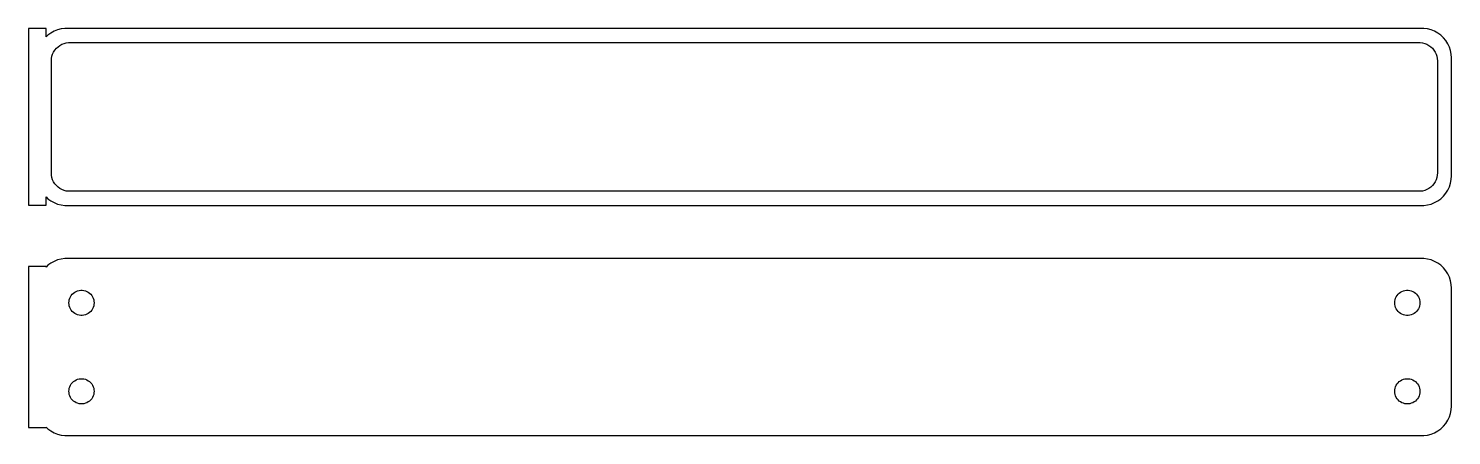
# Model space of a CAD drawing. Header units: metres. Extents: x -122 to 120, y 63 to 132.
import ezdxf

# ---------------------------------------------------------------- set-up
doc = ezdxf.new("R2010")
doc.units = ezdxf.units.M

msp = doc.modelspace()

# ---------------------------------------------------------------- linework, layer by layer
for p, q in [((-118.5, 131.979), (-121.5, 131.979)), ((-121.5, 131.979), (-121.5, 102.021)), ((-118.5, 130.559), (-118.5, 131.979)), ((-118.187, 130.853), (-118.5, 130.559)), ((-117.679, 131.222), (-118.187, 130.853)), ((-117.129, 131.524), (-117.679, 131.222)), ((-116.545, 131.755), (-117.129, 131.524)), ((-115.937, 131.911), (-116.545, 131.755)), ((-115.314, 131.99), (-115.937, 131.911)), ((115.314, 131.99), (-115.314, 131.99)), ((115.937, 131.911), (115.314, 131.99)), ((116.545, 131.755), (115.937, 131.911)), ((117.129, 131.524), (116.545, 131.755)), ((117.679, 131.222), (117.129, 131.524)), ((118.187, 130.853), (117.679, 131.222)), ((118.645, 130.423), (118.187, 130.853)), ((119.045, 129.939), (118.645, 130.423)), ((-117.394, 127.646), (-117.228, 128)), ((-117.228, 128), (-117.018, 128.33)), ((-117.018, 128.33), (-116.769, 128.631)), ((-116.769, 128.631), (-116.484, 128.899)), ((-116.484, 128.899), (-116.168, 129.128)), ((-116.168, 129.128), (-115.825, 129.317)), ((-115.825, 129.317), (-115.462, 129.461)), ((-115.462, 129.461), (-115.083, 129.558)), ((-115.083, 129.558), (-114.695, 129.607)), ((-114.695, 129.607), (114.695, 129.607)), ((114.695, 129.607), (115.083, 129.558)), ((115.083, 129.558), (115.462, 129.461)), ((115.462, 129.461), (115.825, 129.317)), ((115.825, 129.317), (116.168, 129.128)), ((116.168, 129.128), (116.484, 128.899)), ((116.484, 128.899), (116.769, 128.631)), ((116.769, 128.631), (117.018, 128.33)), ((117.018, 128.33), (117.228, 128)), ((117.228, 128), (117.394, 127.646)), ((119.382, 129.409), (119.045, 129.939)), ((119.649, 128.841), (119.382, 129.409)), ((119.843, 128.243), (119.649, 128.841)), ((119.961, 127.627), (119.843, 128.243)), ((-117.613, 126.5), (-117.588, 126.89)), ((-117.613, 107.5), (-117.613, 126.5)), ((-117.588, 126.89), (-117.515, 127.274)), ((-117.515, 127.274), (-117.394, 127.646)), ((117.394, 127.646), (117.515, 127.274)), ((117.515, 127.274), (117.588, 126.89)), ((117.588, 126.89), (117.613, 126.5)), ((117.613, 126.5), (117.613, 107.5)), ((120, 127), (119.961, 127.627)), ((120, 107), (120, 127)), ((-117.588, 107.11), (-117.613, 107.5)), ((-117.515, 106.726), (-117.588, 107.11)), ((-117.394, 106.354), (-117.515, 106.726)), ((-117.228, 106), (-117.394, 106.354)), ((117.394, 106.354), (117.228, 106)), ((117.515, 106.726), (117.394, 106.354)), ((117.588, 107.11), (117.515, 106.726)), ((117.613, 107.5), (117.588, 107.11)), ((119.843, 105.757), (119.961, 106.373)), ((119.961, 106.373), (120, 107)), ((-117.018, 105.67), (-117.228, 106)), ((-116.769, 105.369), (-117.018, 105.67)), ((-116.484, 105.101), (-116.769, 105.369)), ((-116.168, 104.872), (-116.484, 105.101)), ((-115.825, 104.683), (-116.168, 104.872)), ((-115.462, 104.539), (-115.825, 104.683)), ((-115.083, 104.442), (-115.462, 104.539)), ((-114.695, 104.393), (-115.083, 104.442)), ((114.695, 104.393), (-114.695, 104.393)), ((115.083, 104.442), (114.695, 104.393)), ((115.462, 104.539), (115.083, 104.442)), ((115.825, 104.683), (115.462, 104.539)), ((116.168, 104.872), (115.825, 104.683)), ((116.484, 105.101), (116.168, 104.872)), ((116.769, 105.369), (116.484, 105.101)), ((117.018, 105.67), (116.769, 105.369)), ((117.228, 106), (117.018, 105.67)), ((118.645, 103.577), (119.045, 104.061)), ((119.045, 104.061), (119.382, 104.591)), ((119.382, 104.591), (119.649, 105.159)), ((119.649, 105.159), (119.843, 105.757)), ((-121.5, 102.021), (-118.5, 102.021)), ((-118.5, 102.021), (-118.5, 103.441)), ((-118.5, 103.441), (-118.187, 103.147)), ((-118.187, 103.147), (-117.679, 102.778)), ((-117.679, 102.778), (-117.129, 102.476)), ((-117.129, 102.476), (-116.545, 102.245)), ((-116.545, 102.245), (-115.937, 102.089)), ((-115.937, 102.089), (-115.314, 102.01)), ((-115.314, 102.01), (115.314, 102.01)), ((115.314, 102.01), (115.937, 102.089)), ((115.937, 102.089), (116.545, 102.245)), ((116.545, 102.245), (117.129, 102.476)), ((117.129, 102.476), (117.679, 102.778)), ((117.679, 102.778), (118.187, 103.147)), ((118.187, 103.147), (118.645, 103.577)), ((-118.187, 91.8526), (-118.5, 91.5587)), ((-117.679, 92.2216), (-118.187, 91.8526)), ((-117.129, 92.5241), (-117.679, 92.2216)), ((-116.545, 92.7553), (-117.129, 92.5241)), ((-115.937, 92.9114), (-116.545, 92.7553)), ((-115.314, 92.9901), (-115.937, 92.9114)), ((115.314, 92.9901), (-115.314, 92.9901)), ((115.937, 92.9114), (115.314, 92.9901)), ((116.545, 92.7553), (115.937, 92.9114)), ((117.129, 92.5241), (116.545, 92.7553)), ((117.679, 92.2216), (117.129, 92.5241)), ((118.187, 91.8526), (117.679, 92.2216)), ((118.645, 91.4227), (118.187, 91.8526)), ((-118.5, 91.6526), (-121.5, 91.6526)), ((-121.5, 91.6526), (-121.5, 64.3474)), ((-118.5, 91.5587), (-118.5, 91.6526)), ((119.045, 90.9389), (118.645, 91.4227)), ((119.382, 90.4088), (119.045, 90.9389)), ((119.649, 89.8406), (119.382, 90.4088)), ((119.843, 89.2434), (119.649, 89.8406)), ((-114.227, 86.7551), (-114.057, 86.9617)), ((-114.057, 86.9617), (-113.861, 87.1453)), ((-113.861, 87.1453), (-113.644, 87.3029)), ((-113.644, 87.3029), (-113.409, 87.4321)), ((-113.409, 87.4321), (-113.16, 87.5308)), ((-113.16, 87.5308), (-112.9, 87.5975)), ((-112.9, 87.5975), (-112.634, 87.6311)), ((-112.634, 87.6311), (-112.366, 87.6311)), ((-112.366, 87.6311), (-112.1, 87.5975)), ((-112.1, 87.5975), (-111.84, 87.5308)), ((-111.84, 87.5308), (-111.591, 87.4321)), ((-111.591, 87.4321), (-111.356, 87.3029)), ((-111.356, 87.3029), (-111.139, 87.1453)), ((-111.139, 87.1453), (-110.943, 86.9617)), ((-110.943, 86.9617), (-110.773, 86.7551)), ((110.773, 86.7551), (110.943, 86.9617)), ((110.943, 86.9617), (111.139, 87.1453)), ((111.139, 87.1453), (111.356, 87.3029)), ((111.356, 87.3029), (111.591, 87.4321)), ((111.591, 87.4321), (111.84, 87.5308)), ((111.84, 87.5308), (112.1, 87.5975)), ((112.1, 87.5975), (112.366, 87.6311)), ((112.366, 87.6311), (112.634, 87.6311)), ((112.634, 87.6311), (112.9, 87.5975)), ((112.9, 87.5975), (113.16, 87.5308)), ((113.16, 87.5308), (113.409, 87.4321)), ((113.409, 87.4321), (113.644, 87.3029)), ((113.644, 87.3029), (113.861, 87.1453)), ((113.861, 87.1453), (114.057, 86.9617)), ((114.057, 86.9617), (114.227, 86.7551)), ((119.961, 88.6267), (119.843, 89.2434)), ((120, 88), (119.961, 88.6267)), ((120, 68), (120, 88)), ((-114.635, 85.5), (-114.618, 85.7676)), ((-114.618, 85.2324), (-114.635, 85.5)), ((-114.618, 85.7676), (-114.568, 86.031)), ((-114.568, 84.969), (-114.618, 85.2324)), ((-114.568, 86.031), (-114.485, 86.286)), ((-114.485, 84.7139), (-114.568, 84.969)), ((-114.485, 86.286), (-114.371, 86.5287)), ((-114.371, 84.4713), (-114.485, 84.7139)), ((-114.371, 86.5287), (-114.227, 86.7551)), ((-110.773, 86.7551), (-110.629, 86.5287)), ((-110.629, 86.5287), (-110.515, 86.286)), ((-110.515, 84.7139), (-110.629, 84.4713)), ((-110.515, 86.286), (-110.432, 86.031)), ((-110.432, 84.969), (-110.515, 84.7139)), ((-110.432, 86.031), (-110.382, 85.7676)), ((-110.382, 85.2324), (-110.432, 84.969)), ((-110.382, 85.7676), (-110.365, 85.5)), ((-110.365, 85.5), (-110.382, 85.2324)), ((110.365, 85.5), (110.382, 85.7676)), ((110.382, 85.2324), (110.365, 85.5)), ((110.382, 85.7676), (110.432, 86.031)), ((110.432, 84.969), (110.382, 85.2324)), ((110.432, 86.031), (110.515, 86.286)), ((110.515, 84.7139), (110.432, 84.969)), ((110.515, 86.286), (110.629, 86.5287)), ((110.629, 84.4713), (110.515, 84.7139)), ((110.629, 86.5287), (110.773, 86.7551)), ((114.227, 86.7551), (114.371, 86.5287)), ((114.371, 86.5287), (114.485, 86.286)), ((114.485, 84.7139), (114.371, 84.4713)), ((114.485, 86.286), (114.568, 86.031)), ((114.568, 84.969), (114.485, 84.7139)), ((114.568, 86.031), (114.618, 85.7676)), ((114.618, 85.2324), (114.568, 84.969)), ((114.618, 85.7676), (114.635, 85.5)), ((114.635, 85.5), (114.618, 85.2324)), ((-114.227, 84.2449), (-114.371, 84.4713)), ((-114.057, 84.0383), (-114.227, 84.2449)), ((-113.861, 83.8547), (-114.057, 84.0383)), ((-113.644, 83.6971), (-113.861, 83.8547)), ((-113.409, 83.5679), (-113.644, 83.6971)), ((-113.16, 83.4692), (-113.409, 83.5679)), ((-112.9, 83.4025), (-113.16, 83.4692)), ((-112.634, 83.3689), (-112.9, 83.4025)), ((-112.366, 83.3689), (-112.634, 83.3689)), ((-112.1, 83.4025), (-112.366, 83.3689)), ((-111.84, 83.4692), (-112.1, 83.4025)), ((-111.591, 83.5679), (-111.84, 83.4692)), ((-111.356, 83.6971), (-111.591, 83.5679)), ((-111.139, 83.8547), (-111.356, 83.6971)), ((-110.943, 84.0383), (-111.139, 83.8547)), ((-110.773, 84.2449), (-110.943, 84.0383)), ((-110.629, 84.4713), (-110.773, 84.2449)), ((110.773, 84.2449), (110.629, 84.4713)), ((110.943, 84.0383), (110.773, 84.2449)), ((111.139, 83.8547), (110.943, 84.0383)), ((111.356, 83.6971), (111.139, 83.8547)), ((111.591, 83.5679), (111.356, 83.6971)), ((111.84, 83.4692), (111.591, 83.5679)), ((112.1, 83.4025), (111.84, 83.4692)), ((112.366, 83.3689), (112.1, 83.4025)), ((112.634, 83.3689), (112.366, 83.3689)), ((112.9, 83.4025), (112.634, 83.3689)), ((113.16, 83.4692), (112.9, 83.4025)), ((113.409, 83.5679), (113.16, 83.4692)), ((113.644, 83.6971), (113.409, 83.5679)), ((113.861, 83.8547), (113.644, 83.6971)), ((114.057, 84.0383), (113.861, 83.8547)), ((114.227, 84.2449), (114.057, 84.0383)), ((114.371, 84.4713), (114.227, 84.2449)), ((-113.409, 72.4321), (-113.16, 72.5308)), ((-113.16, 72.5308), (-112.9, 72.5975)), ((-112.9, 72.5975), (-112.634, 72.6311)), ((-112.634, 72.6311), (-112.366, 72.6311)), ((-112.366, 72.6311), (-112.1, 72.5975)), ((-112.1, 72.5975), (-111.84, 72.5308)), ((-111.84, 72.5308), (-111.591, 72.4321)), ((111.591, 72.4321), (111.84, 72.5308)), ((111.84, 72.5308), (112.1, 72.5975)), ((112.1, 72.5975), (112.366, 72.6311)), ((112.366, 72.6311), (112.634, 72.6311)), ((112.634, 72.6311), (112.9, 72.5975)), ((112.9, 72.5975), (113.16, 72.5308)), ((113.16, 72.5308), (113.409, 72.4321)), ((-114.635, 70.5), (-114.618, 70.7676)), ((-114.618, 70.2324), (-114.635, 70.5)), ((-114.618, 70.7676), (-114.568, 71.031)), ((-114.568, 69.969), (-114.618, 70.2324)), ((-114.568, 71.031), (-114.485, 71.2861)), ((-114.485, 71.2861), (-114.371, 71.5287)), ((-114.371, 71.5287), (-114.227, 71.7551)), ((-114.227, 71.7551), (-114.057, 71.9617)), ((-114.057, 71.9617), (-113.861, 72.1453)), ((-113.861, 72.1453), (-113.644, 72.3029)), ((-113.644, 72.3029), (-113.409, 72.4321)), ((-111.591, 72.4321), (-111.356, 72.3029)), ((-111.356, 72.3029), (-111.139, 72.1453)), ((-111.139, 72.1453), (-110.943, 71.9617)), ((-110.943, 71.9617), (-110.773, 71.7551)), ((-110.773, 71.7551), (-110.629, 71.5287)), ((-110.629, 71.5287), (-110.515, 71.2861)), ((-110.515, 71.2861), (-110.432, 71.031)), ((-110.432, 71.031), (-110.382, 70.7676)), ((-110.382, 70.2324), (-110.432, 69.969)), ((-110.382, 70.7676), (-110.365, 70.5)), ((-110.365, 70.5), (-110.382, 70.2324)), ((110.365, 70.5), (110.382, 70.7676)), ((110.382, 70.2324), (110.365, 70.5)), ((110.382, 70.7676), (110.432, 71.031)), ((110.432, 69.969), (110.382, 70.2324)), ((110.432, 71.031), (110.515, 71.2861)), ((110.515, 71.2861), (110.629, 71.5287)), ((110.629, 71.5287), (110.773, 71.7551)), ((110.773, 71.7551), (110.943, 71.9617)), ((110.943, 71.9617), (111.139, 72.1453)), ((111.139, 72.1453), (111.356, 72.3029)), ((111.356, 72.3029), (111.591, 72.4321)), ((113.409, 72.4321), (113.644, 72.3029)), ((113.644, 72.3029), (113.861, 72.1453)), ((113.861, 72.1453), (114.057, 71.9617)), ((114.057, 71.9617), (114.227, 71.7551)), ((114.227, 71.7551), (114.371, 71.5287)), ((114.371, 71.5287), (114.485, 71.2861)), ((114.485, 71.2861), (114.568, 71.031)), ((114.568, 71.031), (114.618, 70.7676)), ((114.618, 70.2324), (114.568, 69.969)), ((114.618, 70.7676), (114.635, 70.5)), ((114.635, 70.5), (114.618, 70.2324)), ((-114.485, 69.714), (-114.568, 69.969)), ((-114.371, 69.4713), (-114.485, 69.714)), ((-114.227, 69.2449), (-114.371, 69.4713)), ((-114.057, 69.0383), (-114.227, 69.2449)), ((-113.861, 68.8547), (-114.057, 69.0383)), ((-113.644, 68.6971), (-113.861, 68.8547)), ((-113.409, 68.5679), (-113.644, 68.6971)), ((-113.16, 68.4692), (-113.409, 68.5679)), ((-112.9, 68.4025), (-113.16, 68.4692)), ((-112.634, 68.3689), (-112.9, 68.4025)), ((-112.366, 68.3689), (-112.634, 68.3689)), ((-112.1, 68.4025), (-112.366, 68.3689)), ((-111.84, 68.4692), (-112.1, 68.4025)), ((-111.591, 68.5679), (-111.84, 68.4692)), ((-111.356, 68.6971), (-111.591, 68.5679)), ((-111.139, 68.8547), (-111.356, 68.6971)), ((-110.943, 69.0383), (-111.139, 68.8547)), ((-110.773, 69.2449), (-110.943, 69.0383)), ((-110.629, 69.4713), (-110.773, 69.2449)), ((-110.515, 69.714), (-110.629, 69.4713)), ((-110.432, 69.969), (-110.515, 69.714)), ((110.515, 69.714), (110.432, 69.969)), ((110.629, 69.4713), (110.515, 69.714)), ((110.773, 69.2449), (110.629, 69.4713)), ((110.943, 69.0383), (110.773, 69.2449)), ((111.139, 68.8547), (110.943, 69.0383)), ((111.356, 68.6971), (111.139, 68.8547)), ((111.591, 68.5679), (111.356, 68.6971)), ((111.84, 68.4692), (111.591, 68.5679)), ((112.1, 68.4025), (111.84, 68.4692)), ((112.366, 68.3689), (112.1, 68.4025)), ((112.634, 68.3689), (112.366, 68.3689)), ((112.9, 68.4025), (112.634, 68.3689)), ((113.16, 68.4692), (112.9, 68.4025)), ((113.409, 68.5679), (113.16, 68.4692)), ((113.644, 68.6971), (113.409, 68.5679)), ((113.861, 68.8547), (113.644, 68.6971)), ((114.057, 69.0383), (113.861, 68.8547)), ((114.227, 69.2449), (114.057, 69.0383)), ((114.371, 69.4713), (114.227, 69.2449)), ((114.485, 69.714), (114.371, 69.4713)), ((114.568, 69.969), (114.485, 69.714)), ((119.961, 67.3733), (120, 68)), ((119.045, 65.0611), (119.382, 65.5912)), ((119.382, 65.5912), (119.649, 66.1594)), ((119.649, 66.1594), (119.843, 66.7566)), ((119.843, 66.7566), (119.961, 67.3733)), ((-121.5, 64.3474), (-118.5, 64.3474)), ((-118.5, 64.3474), (-118.5, 64.4413)), ((-118.5, 64.4413), (-118.187, 64.1474)), ((-118.187, 64.1474), (-117.679, 63.7784)), ((-117.679, 63.7784), (-117.129, 63.4759)), ((-117.129, 63.4759), (-116.545, 63.2447)), ((-116.545, 63.2447), (-115.937, 63.0886)), ((-115.937, 63.0886), (-115.314, 63.0099)), ((-115.314, 63.0099), (115.314, 63.0099)), ((115.314, 63.0099), (115.937, 63.0886)), ((115.937, 63.0886), (116.545, 63.2447)), ((116.545, 63.2447), (117.129, 63.4759)), ((117.129, 63.4759), (117.679, 63.7784)), ((117.679, 63.7784), (118.187, 64.1474)), ((118.187, 64.1474), (118.645, 64.5773)), ((118.645, 64.5773), (119.045, 65.0611))]:
    msp.add_line(p, q)

doc.saveas('drawing.dxf')
